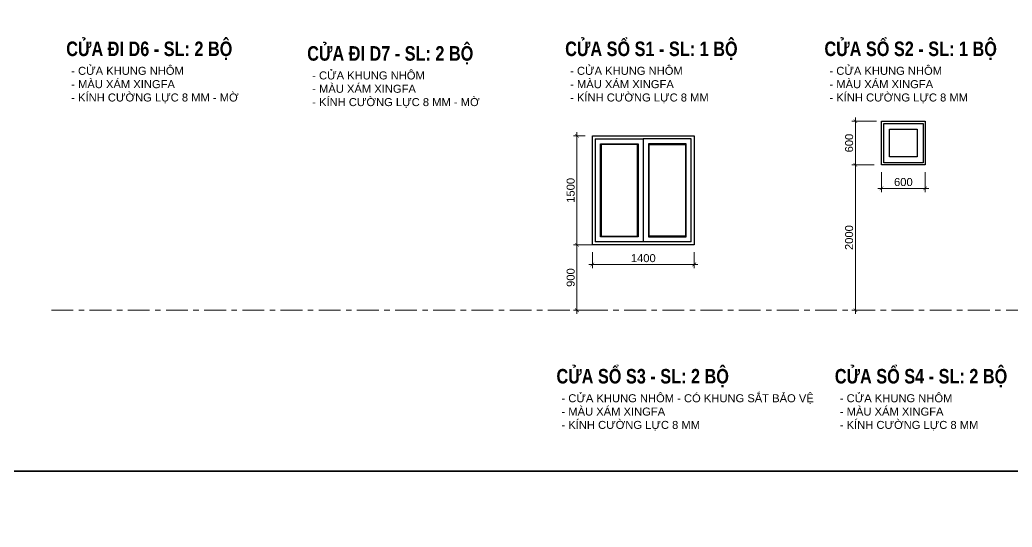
# Model space of a CAD drawing. Header units: millimetres. Extents: x 0 to 84000, y -29700 to 363007.
# Drawn here: x 42840 to 70127, y 176658 to 190616 of the extents above; entities that cross this region are included whole.
import ezdxf

# ---------------------------------------------------------------- set-up
doc = ezdxf.new("R2010")
doc.units = ezdxf.units.MM
doc.linetypes.add('Grid Line', pattern=[10.5, 6, -1.5, 1.5, -1.5])
for name, color, linetype, lineweight in [('- Dims', 8, 'Continuous', 13), ('- Text thin', 3, 'Continuous', 25), ('A-Door', 153, 'Continuous', 25), ('A-FLOR-LEVL', 51, 'Continuous', 13), ('G-ANNO-TTLB', 6, 'Continuous', 13)]:
    doc.layers.add(name, color=color, linetype=linetype, lineweight=lineweight)
doc.styles.add('Arial_B_4', font='arialbd.ttf', dxfattribs={"width": 0.8, "height": 4})
doc.styles.add('R-Arial', font='arial.ttf')
doc.dimstyles.new('SC-50-100', dxfattribs={"dimtxt": 220, "dimasz": 100, "dimexe": 100, "dimexo": 200, "dimgap": 60, "dimtad": 1, "dimdec": 0, "dimlfac": 0.5, "dimzin": 0, "dimdsep": 46, "dimtxsty": 'R-Arial', "dimblk": 'ARCHTICK', "dimcen": 0.5, "dimdle": 100, "dimclrd": 256, "dimclre": 256, "dimclrt": 4, "dimadec": 0, "dimazin": 0, "dimtfac": 1, "dimtdec": 0, "dimtix": 1, "dimtmove": 0, "dimatfit": 3, "dimfxl": 1, "dimtolj": 1, "dimtzin": 0, "dimlwd": -1, "dimlwe": -1, "dimarcsym": 0})

# ---------------------------------------------------------------- blocks, each defined once
blk = doc.blocks.new('_ArchTick')
at = {"color": 0, "linetype": 'ByBlock', "const_width": 0.15}
blk.add_lwpolyline([(-0.5, -0.5), (0.5, 0.5)], dxfattribs=at)
blk = doc.blocks.new('*D311')
at = {"layer": '- Dims', "transparency": 16777216}
for p, q in [((58160, 184325), (58160, 187525)), ((58383, 187425), (58060, 187425)), ((58589, 184425), (58060, 184425))]:
    blk.add_line(p, q, dxfattribs=at)
at = {"layer": 'Defpoints', "color": 0, "transparency": 16777216}
for p in [(58160, 187425), (58583, 187425), (58789, 184425)]:
    blk.add_point(p, dxfattribs=at)
at = {"layer": '- Dims', "transparency": 16777216, "xscale": 100, "yscale": 100, "zscale": 100}
for p, rotation in [((58160, 187425), 90), ((58160, 184425), 270)]:
    blk.add_blockref('_ArchTick', p, dxfattribs=dict(at, rotation=rotation))
at = {"layer": '- Dims', "color": 4, "transparency": 16777216, "insert": (57987, 185925), "char_height": 220, "attachment_point": 5, "rotation": 90, "style": 'R-Arial'}
blk.add_mtext('\\A1;1500', dxfattribs=at)
blk = doc.blocks.new('*D312')
at = {"layer": '- Dims', "transparency": 16777216}
for p, q in [((58583, 184225), (58583, 183786)), ((61383, 184225), (61383, 183786)), ((58483, 183886), (61483, 183886))]:
    blk.add_line(p, q, dxfattribs=at)
at = {"layer": 'Defpoints', "color": 0, "transparency": 16777216}
for p in [(58583, 184425), (61383, 184425), (61383, 183886)]:
    blk.add_point(p, dxfattribs=at)
at = {"layer": '- Dims', "transparency": 16777216, "xscale": 100, "yscale": 100, "zscale": 100, "rotation": 180}
blk.add_blockref('_ArchTick', (58583, 183886), dxfattribs=at)
at = {"layer": '- Dims', "transparency": 16777216, "xscale": 100, "yscale": 100, "zscale": 100}
blk.add_blockref('_ArchTick', (61383, 183886), dxfattribs=at)
at = {"layer": '- Dims', "color": 4, "transparency": 16777216, "insert": (59983, 184058), "char_height": 220, "attachment_point": 5, "style": 'R-Arial'}
blk.add_mtext('\\A1;1400', dxfattribs=at)
blk = doc.blocks.new('*D326')
at = {"layer": '- Dims', "transparency": 16777216}
for p, q in [((58160, 184525), (58160, 182525)), ((58589, 184425), (58060, 184425)), ((58713, 182625), (58060, 182625))]:
    blk.add_line(p, q, dxfattribs=at)
at = {"layer": 'Defpoints', "color": 0, "transparency": 16777216}
for p in [(58789, 184425), (58160, 182625), (58913, 182625)]:
    blk.add_point(p, dxfattribs=at)
at = {"layer": '- Dims', "transparency": 16777216, "xscale": 100, "yscale": 100, "zscale": 100}
for p, rotation in [((58160, 184425), 90), ((58160, 182625), 270)]:
    blk.add_blockref('_ArchTick', p, dxfattribs=dict(at, rotation=rotation))
at = {"layer": '- Dims', "color": 4, "transparency": 16777216, "insert": (57987, 183525), "char_height": 220, "attachment_point": 5, "rotation": 90, "style": 'R-Arial'}
blk.add_mtext('\\A1;900', dxfattribs=at)
blk = doc.blocks.new('*U327')
at = {"layer": 'A-Door', "ltscale": 5}
for points in [[(0, 600), (600, 600), (600, 0), (0, 0)], [(30, 570), (570, 570), (570, 30), (30, 30)], [(110, 490), (490, 490), (490, 110), (110, 110)]]:
    blk.add_lwpolyline(points, close=True, dxfattribs=at)
blk = doc.blocks.new('*D328')
at = {"layer": '- Dims', "transparency": 16777216}
for p, q in [((65816, 186725), (65816, 182525)), ((66335, 186625), (65716, 186625)), ((66335, 182625), (65716, 182625))]:
    blk.add_line(p, q, dxfattribs=at)
at = {"layer": 'Defpoints', "color": 0, "transparency": 16777216}
for p in [(66535, 186625), (65816, 182625), (66535, 182625)]:
    blk.add_point(p, dxfattribs=at)
at = {"layer": '- Dims', "transparency": 16777216, "xscale": 100, "yscale": 100, "zscale": 100}
for p, rotation in [((65816, 186625), 90), ((65816, 182625), 270)]:
    blk.add_blockref('_ArchTick', p, dxfattribs=dict(at, rotation=rotation))
at = {"layer": '- Dims', "color": 4, "transparency": 16777216, "insert": (65644, 184625), "char_height": 220, "attachment_point": 5, "rotation": 90, "style": 'R-Arial'}
blk.add_mtext('\\A1;2000', dxfattribs=at)
blk = doc.blocks.new('*D329')
at = {"layer": '- Dims', "transparency": 16777216}
for p, q in [((66395, 187825), (65716, 187825)), ((65816, 186525), (65816, 187925)), ((66335, 186625), (65716, 186625))]:
    blk.add_line(p, q, dxfattribs=at)
at = {"layer": 'Defpoints', "color": 0, "transparency": 16777216}
for p in [(65816, 187825), (66595, 187825), (66535, 186625)]:
    blk.add_point(p, dxfattribs=at)
at = {"layer": '- Dims', "transparency": 16777216, "xscale": 100, "yscale": 100, "zscale": 100}
for p, rotation in [((65816, 187825), 90), ((65816, 186625), 270)]:
    blk.add_blockref('_ArchTick', p, dxfattribs=dict(at, rotation=rotation))
at = {"layer": '- Dims', "color": 4, "transparency": 16777216, "insert": (65644, 187225), "char_height": 220, "attachment_point": 5, "rotation": 90, "style": 'R-Arial'}
blk.add_mtext('\\A1;600', dxfattribs=at)
blk = doc.blocks.new('*D330')
at = {"layer": '- Dims', "transparency": 16777216}
for p, q in [((66535, 186425), (66535, 185879)), ((67735, 186425), (67735, 185879)), ((66435, 185979), (67835, 185979))]:
    blk.add_line(p, q, dxfattribs=at)
at = {"layer": 'Defpoints', "color": 0, "transparency": 16777216}
for p in [(66535, 186625), (67735, 186625), (67735, 185979)]:
    blk.add_point(p, dxfattribs=at)
at = {"layer": '- Dims', "transparency": 16777216, "xscale": 100, "yscale": 100, "zscale": 100, "rotation": 180}
blk.add_blockref('_ArchTick', (66535, 185979), dxfattribs=at)
at = {"layer": '- Dims', "transparency": 16777216, "xscale": 100, "yscale": 100, "zscale": 100}
blk.add_blockref('_ArchTick', (67735, 185979), dxfattribs=at)
at = {"layer": '- Dims', "color": 4, "transparency": 16777216, "insert": (67135, 186152), "char_height": 220, "attachment_point": 5, "style": 'R-Arial'}
blk.add_mtext('\\A1;600', dxfattribs=at)

msp = doc.modelspace()

# ---------------------------------------------------------------- linework, layer by layer
at = {"layer": 'A-Door'}
for p, q in [((58583.2, 187424.9), (61383.2, 187424.9)), ((58583.2, 184424.9), (58583.2, 187424.9)), ((58663.2, 187344.9), (58663.2, 184504.9)), ((58663.2, 187344.9), (59983.2, 187344.9)), ((58803.2, 187204.9), (59843.2, 187204.9)), ((58803.2, 184644.9), (58803.2, 187204.9)), ((58823.2, 187184.9), (58803.2, 187204.9)), ((59823.2, 187184.9), (59843.2, 187204.9)), ((59843.2, 187204.9), (59843.2, 184644.9)), ((59983.2, 187344.9), (59983.2, 184504.9)), ((61303.2, 187344.9), (59983.2, 187344.9)), ((61163.2, 187204.9), (60123.2, 187204.9)), ((60123.2, 187204.9), (60123.2, 184644.9)), ((60143.2, 187184.9), (60123.2, 187204.9)), ((61143.2, 187184.9), (61163.2, 187204.9)), ((61163.2, 184644.9), (61163.2, 187204.9)), ((61303.2, 184504.9), (61303.2, 187344.9)), ((61383.2, 187424.9), (61383.2, 184424.9)), ((58823.2, 187184.9), (58823.2, 184664.9)), ((59823.2, 187184.9), (58823.2, 187184.9)), ((59823.2, 184664.9), (59823.2, 187184.9)), ((60143.2, 187184.9), (61143.2, 187184.9)), ((60143.2, 184664.9), (60143.2, 187184.9)), ((61143.2, 187184.9), (61143.2, 184664.9)), ((59983.2, 184504.9), (58663.2, 184504.9)), ((58803.2, 184644.9), (58823.2, 184664.9)), ((59843.2, 184644.9), (58803.2, 184644.9)), ((58823.2, 184664.9), (59823.2, 184664.9)), ((59843.2, 184644.9), (59823.2, 184664.9)), ((61303.2, 184504.9), (59983.2, 184504.9)), ((60123.2, 184644.9), (60143.2, 184664.9)), ((60123.2, 184644.9), (61163.2, 184644.9)), ((61143.2, 184664.9), (60143.2, 184664.9)), ((61163.2, 184644.9), (61143.2, 184664.9)), ((61383.2, 184424.9), (58583.2, 184424.9))]:
    msp.add_line(p, q, dxfattribs=at)
at = {"layer": 'A-FLOR-LEVL', "linetype": 'Grid Line', "ltscale": 100}
msp.add_lwpolyline([(43709.7, 182624.9), (75761.5, 182624.9)], dxfattribs=at)
at = {"layer": 'Defpoints'}
for points in [[(84000, 207900), (84000, 178200), (42000, 178200), (42000, 207900)], [(84000, 178200), (84000, 148500), (42000, 148500), (42000, 178200)]]:
    msp.add_lwpolyline(points, close=True, dxfattribs=at)

# ---------------------------------------------------------------- block references
at = {"layer": 'A-Door', "xscale": 2, "yscale": 2, "zscale": 2}
msp.add_blockref('*U327', (66535.4, 186624.9), dxfattribs=at)

# ---------------------------------------------------------------- texts
at = {"layer": '- Text thin', "char_height": 220, "attachment_point": 1, "style": 'R-Arial'}
for s, insert, width in [('- CỬA KHUNG NHÔM\\P- MÀU XÁM XINGFA\\P- KÍNH CƯỜNG LỰC 8 MM - MỜ', (44252.9, 189322.8), 4864.87), ('- CỬA KHUNG NHÔM\\P- MÀU XÁM XINGFA\\P- KÍNH CƯỜNG LỰC 8 MM', (57972.2, 189322.8), 4294.016), ('- CỬA KHUNG NHÔM\\P- MÀU XÁM XINGFA\\P- KÍNH CƯỜNG LỰC 8 MM', (65102.4, 189322.8), 4294.016), ('- CỬA KHUNG NHÔM\\P- MÀU XÁM XINGFA\\P- KÍNH CƯỜNG LỰC 8 MM - MỜ', (50879.2, 189196), 5412.621), ('- CỬA KHUNG NHÔM - CÓ KHUNG SẮT BẢO VỆ\\P- MÀU XÁM XINGFA\\P- KÍNH CƯỜNG LỰC 8 MM', (57733.3, 180314.8), 7043.592), ('- CỬA KHUNG NHÔM\\P- MÀU XÁM XINGFA\\P- KÍNH CƯỜNG LỰC 8 MM', (65387.4, 180314.8), 7043.592)]:
    msp.add_mtext(s, dxfattribs=dict(at, insert=insert, width=width))
at = {"layer": 'G-ANNO-TTLB', "char_height": 400, "width": 5592.228, "attachment_point": 1, "style": 'Arial_B_4'}
for s, insert in [('CỬA ĐI D6 - SL: 2 BỘ', (44115.5, 190018.8)), ('CỬA ĐI D7 - SL: 2 BỘ', (50741.9, 189892)), ('CỬA SỔ S1 - SL: 1 BỘ', (57834.9, 190018.8)), ('CỬA SỔ S2 - SL: 1 BỘ', (64965, 190018.8)), ('CỬA SỔ S3 - SL: 2 BỘ', (57595.9, 181010.8)), ('CỬA SỔ S4 - SL: 2 BỘ', (65250, 181010.8))]:
    msp.add_mtext(s, dxfattribs=dict(at, insert=insert))

# ---------------------------------------------------------------- dimensions: what is measured, and where the dimension line sits
at = {"layer": '- Dims'}
for base, p1, p2, picture, middle in [((65816.1, 187824.9), (66535.4, 186624.9), (66595.4, 187824.9), '*D329', (65643.8, 187224.9)), ((58159.7, 187424.9), (58788.9, 184424.9), (58583.2, 187424.9), '*D311', (57987.4, 185924.9)), ((58159.7, 182624.9), (58788.9, 184424.9), (58913.5, 182624.9), '*D326', (57987.4, 183524.9))]:
    dim = msp.add_linear_dim(base=base, p1=p1, p2=p2, angle=90, dimstyle='SC-50-100', override={"dimtmove": 1}, dxfattribs=at)
    dim.commit()
    dim.dimension.update_dxf_attribs({"geometry": picture, "text_midpoint": middle})
dim = msp.add_linear_dim(base=(65816.1, 182624.9), p1=(66535.4, 186624.9), p2=(66535.4, 182624.9), angle=90, dimstyle='SC-50-100', dxfattribs=at)
dim.commit()
dim.dimension.update_dxf_attribs({"geometry": '*D328', "text_midpoint": (65643.8, 184624.9)})
for base, p1, p2, picture, middle in [((67735.4, 185979.3), (66535.4, 186624.9), (67735.4, 186624.9), '*D330', (67135.4, 186151.7)), ((61383.2, 183885.6), (58583.2, 184424.9), (61383.2, 184424.9), '*D312', (59983.2, 184058))]:
    dim = msp.add_linear_dim(base=base, p1=p1, p2=p2, dimstyle='SC-50-100', dxfattribs=at)
    dim.commit()
    dim.dimension.update_dxf_attribs({"geometry": picture, "text_midpoint": middle})

doc.saveas('drawing.dxf')
